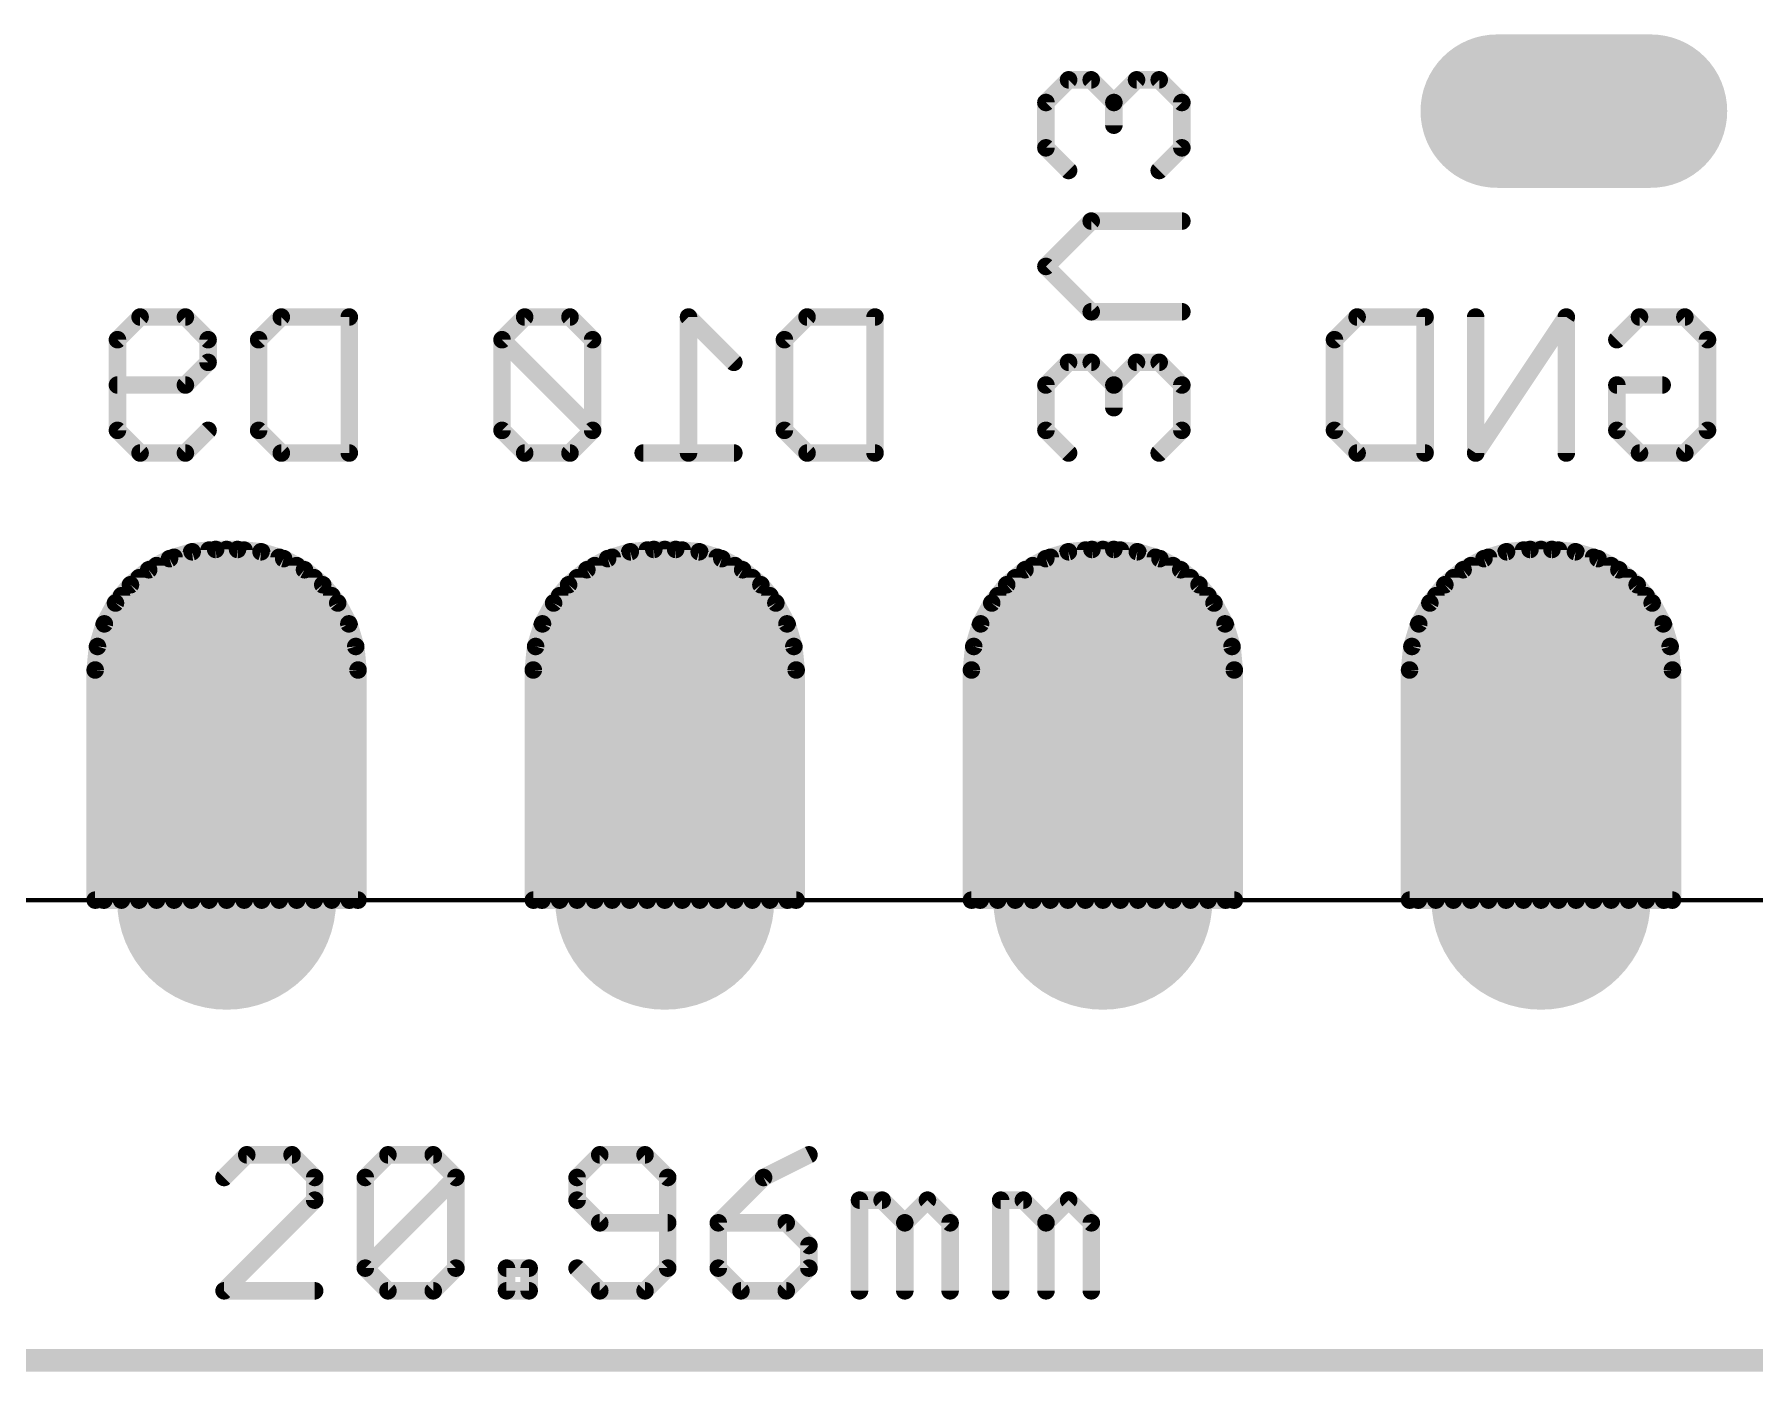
# Model space of a CAD drawing. Extents: x -16.1 to 14.1, y -11.4 to 17.9.
# Drawn here: x -4.16 to 5.81, y -9.46 to -1.71 of the extents above; entities that cross this region are included whole.
import ezdxf

# ---------------------------------------------------------------- set-up
doc = ezdxf.new("R2010")
doc.units = 0
for name, color, linetype in [('16', 175, 'CONTINUOUS'), ('17', 82, 'CONTINUOUS'), ('20', 213, 'CONTINUOUS'), ('26', 140, 'CONTINUOUS')]:
    doc.layers.add(name, color=color, linetype=linetype)

# ---------------------------------------------------------------- blocks, each defined once
blk = doc.blocks.new('ROUNDP')
at = {"const_width": 0.5}
blk.add_lwpolyline([(0, -0.25, 1), (0, 0.25, 1), (0, -0.25)], format="xyb", dxfattribs=at)
blk = doc.blocks.new('LONGP100')
at = {"const_width": 1}
blk.add_lwpolyline([(-0.5, 0), (0.5, 0)], dxfattribs=at)
at = {"const_width": 0.5}
for points in [[(-0.5, 0.25, 1), (-0.5, -0.25)], [(0.5, -0.25, 1), (0.5, 0.25)]]:
    blk.add_lwpolyline(points, format="xyb", dxfattribs=at)

msp = doc.modelspace()

# ---------------------------------------------------------------- linework, layer by layer
at = {"layer": '16', "const_width": 0.1016}
for points in [[(-3.2478, -4.7124), (-3.3788, -4.7522)], [(-3.2512, -6.731), (-3.2512, -4.7135)], [(-3.1115, -4.699), (-3.2478, -4.7124)], [(-3.1496, -6.731), (-3.1496, -4.7027)], [(-2.9845, -4.699), (-3.1115, -4.699)], [(-3.048, -6.731), (-3.048, -4.699)], [(-2.8482, -4.7124), (-2.9845, -4.699)], [(-2.9464, -6.731), (-2.9464, -4.7028)], [(-2.7172, -4.7522), (-2.8482, -4.7124)], [(-2.8448, -6.731), (-2.8448, -4.7135)], [(-0.7078, -4.7124), (-0.8388, -4.7522)], [(-0.7112, -6.731), (-0.7112, -4.7135)], [(-0.5715, -4.699), (-0.7078, -4.7124)], [(-0.6096, -6.731), (-0.6096, -4.7027)], [(-0.4445, -4.699), (-0.5715, -4.699)], [(-0.508, -6.731), (-0.508, -4.699)], [(-0.3082, -4.7124), (-0.4445, -4.699)], [(-0.4064, -6.731), (-0.4064, -4.7028)], [(-0.1772, -4.7522), (-0.3082, -4.7124)], [(-0.3048, -6.731), (-0.3048, -4.7135)], [(1.8322, -4.7124), (1.7012, -4.7522)], [(1.8288, -6.731), (1.8288, -4.7135)], [(1.9685, -4.699), (1.8322, -4.7124)], [(1.9304, -6.731), (1.9304, -4.7027)], [(2.0955, -4.699), (1.9685, -4.699)], [(2.032, -6.731), (2.032, -4.699)], [(2.2318, -4.7124), (2.0955, -4.699)], [(2.1336, -6.731), (2.1336, -4.7028)], [(2.3628, -4.7522), (2.2318, -4.7124)], [(2.2352, -6.731), (2.2352, -4.7135)], [(4.3722, -4.7124), (4.2412, -4.7522)], [(4.3688, -6.731), (4.3688, -4.7135)], [(4.5085, -4.699), (4.3722, -4.7124)], [(4.4704, -6.731), (4.4704, -4.7027)], [(4.6355, -4.699), (4.5085, -4.699)], [(4.572, -6.731), (4.572, -4.699)], [(4.7718, -4.7124), (4.6355, -4.699)], [(4.6736, -6.731), (4.6736, -4.7028)], [(4.9028, -4.7522), (4.7718, -4.7124)], [(4.7752, -6.731), (4.7752, -4.7135)], [(-3.4996, -4.8167), (-3.6054, -4.9036)], [(-3.3788, -4.7522), (-3.4996, -4.8167)], [(-3.4544, -6.731), (-3.4544, -4.7926)], [(-3.3528, -6.731), (-3.3528, -4.7443)], [(-2.7432, -6.731), (-2.7432, -4.7443)], [(-2.5964, -4.8167), (-2.7172, -4.7522)], [(-2.6416, -6.731), (-2.6416, -4.7926)], [(-2.4906, -4.9036), (-2.5964, -4.8167)], [(-0.9596, -4.8167), (-1.0654, -4.9036)], [(-0.8388, -4.7522), (-0.9596, -4.8167)], [(-0.9144, -6.731), (-0.9144, -4.7926)], [(-0.8128, -6.731), (-0.8128, -4.7443)], [(-0.2032, -6.731), (-0.2032, -4.7443)], [(-0.0564, -4.8167), (-0.1772, -4.7522)], [(-0.1016, -6.731), (-0.1016, -4.7926)], [(0.0494, -4.9036), (-0.0564, -4.8167)], [(1.5804, -4.8167), (1.4746, -4.9036)], [(1.7012, -4.7522), (1.5804, -4.8167)], [(1.6256, -6.731), (1.6256, -4.7926)], [(1.7272, -6.731), (1.7272, -4.7443)], [(2.3368, -6.731), (2.3368, -4.7443)], [(2.4836, -4.8167), (2.3628, -4.7522)], [(2.4384, -6.731), (2.4384, -4.7926)], [(2.5894, -4.9036), (2.4836, -4.8167)], [(4.1204, -4.8167), (4.0146, -4.9036)], [(4.2412, -4.7522), (4.1204, -4.8167)], [(4.1656, -6.731), (4.1656, -4.7926)], [(4.2672, -6.731), (4.2672, -4.7443)], [(4.8768, -6.731), (4.8768, -4.7443)], [(5.0236, -4.8167), (4.9028, -4.7522)], [(4.9784, -6.731), (4.9784, -4.7926)], [(5.1294, -4.9036), (5.0236, -4.8167)], [(-3.6054, -4.9036), (-3.6923, -5.0094)], [(-3.556, -6.731), (-3.556, -4.863)], [(-2.54, -6.731), (-2.54, -4.863)], [(-2.4037, -5.0094), (-2.4906, -4.9036)], [(-1.0654, -4.9036), (-1.1523, -5.0094)], [(-1.016, -6.731), (-1.016, -4.863)], [(0, -6.731), (0, -4.863)], [(0.1363, -5.0094), (0.0494, -4.9036)], [(1.4746, -4.9036), (1.3877, -5.0094)], [(1.524, -6.731), (1.524, -4.863)], [(2.54, -6.731), (2.54, -4.863)], [(2.6763, -5.0094), (2.5894, -4.9036)], [(4.0146, -4.9036), (3.9277, -5.0094)], [(4.064, -6.731), (4.064, -4.863)], [(5.08, -6.731), (5.08, -4.863)], [(5.2163, -5.0094), (5.1294, -4.9036)], [(-3.6923, -5.0094), (-3.7568, -5.1302)], [(-3.6576, -6.731), (-3.6576, -4.9672)], [(-2.4384, -6.731), (-2.4384, -4.9672)], [(-2.3392, -5.1302), (-2.4037, -5.0094)], [(-1.1523, -5.0094), (-1.2168, -5.1302)], [(-1.1176, -6.731), (-1.1176, -4.9672)], [(0.1016, -6.731), (0.1016, -4.9672)], [(0.2008, -5.1302), (0.1363, -5.0094)], [(1.3877, -5.0094), (1.3232, -5.1302)], [(1.4224, -6.731), (1.4224, -4.9672)], [(2.6416, -6.731), (2.6416, -4.9672)], [(2.7408, -5.1302), (2.6763, -5.0094)], [(3.9277, -5.0094), (3.8632, -5.1302)], [(3.9624, -6.731), (3.9624, -4.9672)], [(5.1816, -6.731), (5.1816, -4.9672)], [(5.2808, -5.1302), (5.2163, -5.0094)], [(-3.7568, -5.1302), (-3.7966, -5.2612)], [(-2.2994, -5.2612), (-2.3392, -5.1302)], [(-1.2168, -5.1302), (-1.2566, -5.2612)], [(0.2406, -5.2612), (0.2008, -5.1302)], [(1.3232, -5.1302), (1.2834, -5.2612)], [(2.7806, -5.2612), (2.7408, -5.1302)], [(3.8632, -5.1302), (3.8234, -5.2612)], [(5.3206, -5.2612), (5.2808, -5.1302)], [(-3.7592, -6.731), (-3.7592, -5.138)], [(-2.3368, -6.731), (-2.3368, -5.138)], [(-1.2192, -6.731), (-1.2192, -5.138)], [(0.2032, -6.731), (0.2032, -5.138)], [(1.3208, -6.731), (1.3208, -5.138)], [(2.7432, -6.731), (2.7432, -5.138)], [(3.8608, -6.731), (3.8608, -5.138)], [(5.2832, -6.731), (5.2832, -5.138)], [(-3.7966, -5.2612), (-3.81, -5.3975)], [(-2.286, -5.3975), (-2.2994, -5.2612)], [(-1.2566, -5.2612), (-1.27, -5.3975)], [(0.254, -5.3975), (0.2406, -5.2612)], [(1.2834, -5.2612), (1.27, -5.3975)], [(2.794, -5.3975), (2.7806, -5.2612)], [(3.8234, -5.2612), (3.81, -5.3975)], [(5.334, -5.3975), (5.3206, -5.2612)], [(-3.81, -5.3975), (-3.81, -6.731)], [(-2.286, -6.731), (-2.286, -5.3975)], [(-1.27, -5.3975), (-1.27, -6.731)], [(0.254, -6.731), (0.254, -5.3975)], [(1.27, -5.3975), (1.27, -6.731)], [(2.794, -6.731), (2.794, -5.3975)], [(3.81, -5.3975), (3.81, -6.731)], [(5.334, -6.731), (5.334, -5.3975)], [(-3.81, -6.731), (-2.286, -6.731)], [(-1.27, -6.731), (0.254, -6.731)], [(1.27, -6.731), (2.794, -6.731)], [(3.81, -6.731), (5.334, -6.731)]]:
    msp.add_lwpolyline(points, dxfattribs=at)
at = {"layer": '16', "const_width": 0.0508}
for points in [[(-3.2258, -4.7135, 1), (-3.2766, -4.7135)], [(-3.2503, -4.6871, 1), (-3.2453, -4.7377)], [(-3.2404, -4.7367, 1), (-3.2551, -4.6881)], [(-3.1242, -4.7027, 1), (-3.175, -4.7027)], [(-3.1115, -4.6736, 1), (-3.1115, -4.7244)], [(-3.109, -4.7243, 1), (-3.114, -4.6737)], [(-3.0226, -4.699, 1), (-3.0734, -4.699)], [(-2.982, -4.6737, 1), (-2.987, -4.7243)], [(-2.9845, -4.7244, 1), (-2.9845, -4.6736)], [(-2.921, -4.7028, 1), (-2.9718, -4.7028)], [(-2.8409, -4.6881, 1), (-2.8556, -4.7367)], [(-2.8194, -4.7135, 1), (-2.8702, -4.7135)], [(-2.8507, -4.7377, 1), (-2.8457, -4.6871)], [(-0.6858, -4.7135, 1), (-0.7366, -4.7135)], [(-0.7103, -4.6871, 1), (-0.7053, -4.7377)], [(-0.7004, -4.7367, 1), (-0.7151, -4.6881)], [(-0.5842, -4.7027, 1), (-0.635, -4.7027)], [(-0.5715, -4.6736, 1), (-0.5715, -4.7244)], [(-0.569, -4.7243, 1), (-0.574, -4.6737)], [(-0.4826, -4.699, 1), (-0.5334, -4.699)], [(-0.442, -4.6737, 1), (-0.447, -4.7243)], [(-0.4445, -4.7244, 1), (-0.4445, -4.6736)], [(-0.381, -4.7028, 1), (-0.4318, -4.7028)], [(-0.3009, -4.6881, 1), (-0.3156, -4.7367)], [(-0.2794, -4.7135, 1), (-0.3302, -4.7135)], [(-0.3107, -4.7377, 1), (-0.3057, -4.6871)], [(1.8542, -4.7135, 1), (1.8034, -4.7135)], [(1.8297, -4.6871, 1), (1.8347, -4.7377)], [(1.8396, -4.7367, 1), (1.8249, -4.6881)], [(1.9558, -4.7027, 1), (1.905, -4.7027)], [(1.9685, -4.6736, 1), (1.9685, -4.7244)], [(1.971, -4.7243, 1), (1.966, -4.6737)], [(2.0574, -4.699, 1), (2.0066, -4.699)], [(2.098, -4.6737, 1), (2.093, -4.7243)], [(2.0955, -4.7244, 1), (2.0955, -4.6736)], [(2.159, -4.7028, 1), (2.1082, -4.7028)], [(2.2391, -4.6881, 1), (2.2244, -4.7367)], [(2.2606, -4.7135, 1), (2.2098, -4.7135)], [(2.2293, -4.7377, 1), (2.2343, -4.6871)], [(4.3942, -4.7135, 1), (4.3434, -4.7135)], [(4.3697, -4.6871, 1), (4.3747, -4.7377)], [(4.3796, -4.7367, 1), (4.3649, -4.6881)], [(4.4958, -4.7027, 1), (4.445, -4.7027)], [(4.5085, -4.6736, 1), (4.5085, -4.7244)], [(4.511, -4.7243, 1), (4.506, -4.6737)], [(4.5974, -4.699, 1), (4.5466, -4.699)], [(4.638, -4.6737, 1), (4.633, -4.7243)], [(4.6355, -4.7244, 1), (4.6355, -4.6736)], [(4.699, -4.7028, 1), (4.6482, -4.7028)], [(4.7791, -4.6881, 1), (4.7644, -4.7367)], [(4.8006, -4.7135, 1), (4.7498, -4.7135)], [(4.7693, -4.7377, 1), (4.7743, -4.6871)], [(-3.5115, -4.7943, 1), (-3.4876, -4.8391)], [(-3.4835, -4.8364, 1), (-3.5157, -4.7971)], [(-3.429, -4.7926, 1), (-3.4798, -4.7926)], [(-3.3862, -4.7279, 1), (-3.3714, -4.7765)], [(-3.3668, -4.7746, 1), (-3.3908, -4.7298)], [(-3.3274, -4.7443, 1), (-3.3782, -4.7443)], [(-2.7178, -4.7443, 1), (-2.7686, -4.7443)], [(-2.7052, -4.7298, 1), (-2.7292, -4.7746)], [(-2.7246, -4.7765, 1), (-2.7098, -4.7279)], [(-2.6162, -4.7926, 1), (-2.667, -4.7926)], [(-2.5803, -4.7971, 1), (-2.6125, -4.8364)], [(-2.6084, -4.8391, 1), (-2.5845, -4.7943)], [(-0.9715, -4.7943, 1), (-0.9476, -4.8391)], [(-0.9435, -4.8364, 1), (-0.9757, -4.7971)], [(-0.889, -4.7926, 1), (-0.9398, -4.7926)], [(-0.8462, -4.7279, 1), (-0.8314, -4.7765)], [(-0.8268, -4.7746, 1), (-0.8508, -4.7298)], [(-0.7874, -4.7443, 1), (-0.8382, -4.7443)], [(-0.1778, -4.7443, 1), (-0.2286, -4.7443)], [(-0.1652, -4.7298, 1), (-0.1892, -4.7746)], [(-0.1846, -4.7765, 1), (-0.1698, -4.7279)], [(-0.0762, -4.7926, 1), (-0.127, -4.7926)], [(-0.0403, -4.7971, 1), (-0.0725, -4.8364)], [(-0.0684, -4.8391, 1), (-0.0445, -4.7943)], [(1.5685, -4.7943, 1), (1.5924, -4.8391)], [(1.5965, -4.8364, 1), (1.5643, -4.7971)], [(1.651, -4.7926, 1), (1.6002, -4.7926)], [(1.6938, -4.7279, 1), (1.7086, -4.7765)], [(1.7132, -4.7746, 1), (1.6892, -4.7298)], [(1.7526, -4.7443, 1), (1.7018, -4.7443)], [(2.3622, -4.7443, 1), (2.3114, -4.7443)], [(2.3748, -4.7298, 1), (2.3508, -4.7746)], [(2.3554, -4.7765, 1), (2.3702, -4.7279)], [(2.4638, -4.7926, 1), (2.413, -4.7926)], [(2.4997, -4.7971, 1), (2.4675, -4.8364)], [(2.4716, -4.8391, 1), (2.4955, -4.7943)], [(4.1085, -4.7943, 1), (4.1324, -4.8391)], [(4.1365, -4.8364, 1), (4.1043, -4.7971)], [(4.191, -4.7926, 1), (4.1402, -4.7926)], [(4.2338, -4.7279, 1), (4.2486, -4.7765)], [(4.2532, -4.7746, 1), (4.2292, -4.7298)], [(4.2926, -4.7443, 1), (4.2418, -4.7443)], [(4.9022, -4.7443, 1), (4.8514, -4.7443)], [(4.9148, -4.7298, 1), (4.8908, -4.7746)], [(4.8954, -4.7765, 1), (4.9102, -4.7279)], [(5.0038, -4.7926, 1), (4.953, -4.7926)], [(5.0397, -4.7971, 1), (5.0075, -4.8364)], [(5.0116, -4.8391, 1), (5.0355, -4.7943)], [(-3.6215, -4.8839, 1), (-3.5893, -4.9232)], [(-3.5858, -4.9197, 1), (-3.6251, -4.8875)], [(-3.5306, -4.863, 1), (-3.5814, -4.863)], [(-2.5146, -4.863, 1), (-2.5654, -4.863)], [(-2.4709, -4.8875, 1), (-2.5102, -4.9197)], [(-2.5067, -4.9232, 1), (-2.4745, -4.8839)], [(-1.0815, -4.8839, 1), (-1.0493, -4.9232)], [(-1.0458, -4.9197, 1), (-1.0851, -4.8875)], [(-0.9906, -4.863, 1), (-1.0414, -4.863)], [(0.0254, -4.863, 1), (-0.0254, -4.863)], [(0.0691, -4.8875, 1), (0.0298, -4.9197)], [(0.0333, -4.9232, 1), (0.0655, -4.8839)], [(1.4585, -4.8839, 1), (1.4907, -4.9232)], [(1.4942, -4.9197, 1), (1.4549, -4.8875)], [(1.5494, -4.863, 1), (1.4986, -4.863)], [(2.5654, -4.863, 1), (2.5146, -4.863)], [(2.6091, -4.8875, 1), (2.5698, -4.9197)], [(2.5733, -4.9232, 1), (2.6055, -4.8839)], [(3.9985, -4.8839, 1), (4.0307, -4.9232)], [(4.0342, -4.9197, 1), (3.9949, -4.8875)], [(4.0894, -4.863, 1), (4.0386, -4.863)], [(5.1054, -4.863, 1), (5.0546, -4.863)], [(5.1491, -4.8875, 1), (5.1098, -4.9197)], [(5.1133, -4.9232, 1), (5.1455, -4.8839)], [(-3.7119, -4.9933, 1), (-3.6726, -5.0255)], [(-3.6699, -5.0214, 1), (-3.7147, -4.9975)], [(-3.6322, -4.9672, 1), (-3.683, -4.9672)], [(-2.413, -4.9672, 1), (-2.4638, -4.9672)], [(-2.3813, -4.9975, 1), (-2.4261, -5.0214)], [(-2.4234, -5.0255, 1), (-2.3841, -4.9933)], [(-1.1719, -4.9933, 1), (-1.1326, -5.0255)], [(-1.1299, -5.0214, 1), (-1.1747, -4.9975)], [(-1.0922, -4.9672, 1), (-1.143, -4.9672)], [(0.127, -4.9672, 1), (0.0762, -4.9672)], [(0.1587, -4.9975, 1), (0.1139, -5.0214)], [(0.1166, -5.0255, 1), (0.1559, -4.9933)], [(1.3681, -4.9933, 1), (1.4074, -5.0255)], [(1.4101, -5.0214, 1), (1.3653, -4.9975)], [(1.4478, -4.9672, 1), (1.397, -4.9672)], [(2.667, -4.9672, 1), (2.6162, -4.9672)], [(2.6987, -4.9975, 1), (2.6539, -5.0214)], [(2.6566, -5.0255, 1), (2.6959, -4.9933)], [(3.9081, -4.9933, 1), (3.9474, -5.0255)], [(3.9501, -5.0214, 1), (3.9053, -4.9975)], [(3.9878, -4.9672, 1), (3.937, -4.9672)], [(5.207, -4.9672, 1), (5.1562, -4.9672)], [(5.2387, -4.9975, 1), (5.1939, -5.0214)], [(5.1966, -5.0255, 1), (5.2359, -4.9933)], [(-3.7325, -5.1376, 1), (-3.7811, -5.1228)], [(-2.3149, -5.1228, 1), (-2.3635, -5.1376)], [(-1.1925, -5.1376, 1), (-1.2411, -5.1228)], [(0.2251, -5.1228, 1), (0.1765, -5.1376)], [(1.3475, -5.1376, 1), (1.2989, -5.1228)], [(2.7651, -5.1228, 1), (2.7165, -5.1376)], [(3.8875, -5.1376, 1), (3.8389, -5.1228)], [(5.3051, -5.1228, 1), (5.2565, -5.1376)], [(-3.7338, -5.138, 1), (-3.7846, -5.138)], [(-3.7792, -5.1182, 1), (-3.7344, -5.1422)], [(-2.3114, -5.138, 1), (-2.3622, -5.138)], [(-2.3616, -5.1422, 1), (-2.3168, -5.1182)], [(-1.1938, -5.138, 1), (-1.2446, -5.138)], [(-1.2392, -5.1182, 1), (-1.1944, -5.1422)], [(0.2286, -5.138, 1), (0.1778, -5.138)], [(0.1784, -5.1422, 1), (0.2232, -5.1182)], [(1.3462, -5.138, 1), (1.2954, -5.138)], [(1.3008, -5.1182, 1), (1.3456, -5.1422)], [(2.7686, -5.138, 1), (2.7178, -5.138)], [(2.7184, -5.1422, 1), (2.7632, -5.1182)], [(3.8862, -5.138, 1), (3.8354, -5.138)], [(3.8408, -5.1182, 1), (3.8856, -5.1422)], [(5.3086, -5.138, 1), (5.2578, -5.138)], [(5.2584, -5.1422, 1), (5.3032, -5.1182)], [(-3.8209, -5.2539, 1), (-3.7723, -5.2686)], [(-3.7713, -5.2637, 1), (-3.8219, -5.2587)], [(-2.2741, -5.2587, 1), (-2.3247, -5.2637)], [(-2.3237, -5.2686, 1), (-2.2751, -5.2539)], [(-1.2809, -5.2539, 1), (-1.2323, -5.2686)], [(-1.2313, -5.2637, 1), (-1.2819, -5.2587)], [(0.2659, -5.2587, 1), (0.2153, -5.2637)], [(0.2163, -5.2686, 1), (0.2649, -5.2539)], [(1.2591, -5.2539, 1), (1.3077, -5.2686)], [(1.3087, -5.2637, 1), (1.2581, -5.2587)], [(2.8059, -5.2587, 1), (2.7553, -5.2637)], [(2.7563, -5.2686, 1), (2.8049, -5.2539)], [(3.7991, -5.2539, 1), (3.8477, -5.2686)], [(3.8487, -5.2637, 1), (3.7981, -5.2587)], [(5.3459, -5.2587, 1), (5.2953, -5.2637)], [(5.2963, -5.2686, 1), (5.3449, -5.2539)], [(-3.7846, -5.3975, 1), (-3.8354, -5.3975)], [(-3.8353, -5.395, 1), (-3.7847, -5.4)], [(-2.2606, -5.3975, 1), (-2.3114, -5.3975)], [(-2.3113, -5.4, 1), (-2.2607, -5.395)], [(-1.2446, -5.3975, 1), (-1.2954, -5.3975)], [(-1.2953, -5.395, 1), (-1.2447, -5.4)], [(0.2794, -5.3975, 1), (0.2286, -5.3975)], [(0.2287, -5.4, 1), (0.2793, -5.395)], [(1.2954, -5.3975, 1), (1.2446, -5.3975)], [(1.2447, -5.395, 1), (1.2953, -5.4)], [(2.8194, -5.3975, 1), (2.7686, -5.3975)], [(2.7687, -5.4, 1), (2.8193, -5.395)], [(3.8354, -5.3975, 1), (3.7846, -5.3975)], [(3.7847, -5.395, 1), (3.8353, -5.4)], [(5.3594, -5.3975, 1), (5.3086, -5.3975)], [(5.3087, -5.4, 1), (5.3593, -5.395)], [(-3.81, -6.7056, 1), (-3.81, -6.7564)], [(-2.286, -6.7564, 1), (-2.286, -6.7056)], [(-1.27, -6.7056, 1), (-1.27, -6.7564)], [(0.254, -6.7564, 1), (0.254, -6.7056)], [(1.27, -6.7056, 1), (1.27, -6.7564)], [(2.794, -6.7564, 1), (2.794, -6.7056)], [(3.81, -6.7056, 1), (3.81, -6.7564)], [(5.334, -6.7564, 1), (5.334, -6.7056)], [(-3.8354, -6.731, 1), (-3.7846, -6.731)], [(-3.7846, -6.731, 1), (-3.7338, -6.731)], [(-3.683, -6.731, 1), (-3.6322, -6.731)], [(-3.5814, -6.731, 1), (-3.5306, -6.731)], [(-3.4798, -6.731, 1), (-3.429, -6.731)], [(-3.3782, -6.731, 1), (-3.3274, -6.731)], [(-3.2766, -6.731, 1), (-3.2258, -6.731)], [(-3.175, -6.731, 1), (-3.1242, -6.731)], [(-3.0734, -6.731, 1), (-3.0226, -6.731)], [(-2.9718, -6.731, 1), (-2.921, -6.731)], [(-2.8702, -6.731, 1), (-2.8194, -6.731)], [(-2.7686, -6.731, 1), (-2.7178, -6.731)], [(-2.667, -6.731, 1), (-2.6162, -6.731)], [(-2.5654, -6.731, 1), (-2.5146, -6.731)], [(-2.4638, -6.731, 1), (-2.413, -6.731)], [(-2.3622, -6.731, 1), (-2.3114, -6.731)], [(-2.3114, -6.731, 1), (-2.2606, -6.731)], [(-1.2954, -6.731, 1), (-1.2446, -6.731)], [(-1.2446, -6.731, 1), (-1.1938, -6.731)], [(-1.143, -6.731, 1), (-1.0922, -6.731)], [(-1.0414, -6.731, 1), (-0.9906, -6.731)], [(-0.9398, -6.731, 1), (-0.889, -6.731)], [(-0.8382, -6.731, 1), (-0.7874, -6.731)], [(-0.7366, -6.731, 1), (-0.6858, -6.731)], [(-0.635, -6.731, 1), (-0.5842, -6.731)], [(-0.5334, -6.731, 1), (-0.4826, -6.731)], [(-0.4318, -6.731, 1), (-0.381, -6.731)], [(-0.3302, -6.731, 1), (-0.2794, -6.731)], [(-0.2286, -6.731, 1), (-0.1778, -6.731)], [(-0.127, -6.731, 1), (-0.0762, -6.731)], [(-0.0254, -6.731, 1), (0.0254, -6.731)], [(0.0762, -6.731, 1), (0.127, -6.731)], [(0.1778, -6.731, 1), (0.2286, -6.731)], [(0.2286, -6.731, 1), (0.2794, -6.731)], [(1.2446, -6.731, 1), (1.2954, -6.731)], [(1.2954, -6.731, 1), (1.3462, -6.731)], [(1.397, -6.731, 1), (1.4478, -6.731)], [(1.4986, -6.731, 1), (1.5494, -6.731)], [(1.6002, -6.731, 1), (1.651, -6.731)], [(1.7018, -6.731, 1), (1.7526, -6.731)], [(1.8034, -6.731, 1), (1.8542, -6.731)], [(1.905, -6.731, 1), (1.9558, -6.731)], [(2.0066, -6.731, 1), (2.0574, -6.731)], [(2.1082, -6.731, 1), (2.159, -6.731)], [(2.2098, -6.731, 1), (2.2606, -6.731)], [(2.3114, -6.731, 1), (2.3622, -6.731)], [(2.413, -6.731, 1), (2.4638, -6.731)], [(2.5146, -6.731, 1), (2.5654, -6.731)], [(2.6162, -6.731, 1), (2.667, -6.731)], [(2.7178, -6.731, 1), (2.7686, -6.731)], [(2.7686, -6.731, 1), (2.8194, -6.731)], [(3.7846, -6.731, 1), (3.8354, -6.731)], [(3.8354, -6.731, 1), (3.8862, -6.731)], [(3.937, -6.731, 1), (3.9878, -6.731)], [(4.0386, -6.731, 1), (4.0894, -6.731)], [(4.1402, -6.731, 1), (4.191, -6.731)], [(4.2418, -6.731, 1), (4.2926, -6.731)], [(4.3434, -6.731, 1), (4.3942, -6.731)], [(4.445, -6.731, 1), (4.4958, -6.731)], [(4.5466, -6.731, 1), (4.5974, -6.731)], [(4.6482, -6.731, 1), (4.699, -6.731)], [(4.7498, -6.731, 1), (4.8006, -6.731)], [(4.8514, -6.731, 1), (4.9022, -6.731)], [(4.953, -6.731, 1), (5.0038, -6.731)], [(5.0546, -6.731, 1), (5.1054, -6.731)], [(5.1562, -6.731, 1), (5.207, -6.731)], [(5.2578, -6.731, 1), (5.3086, -6.731)], [(5.3086, -6.731, 1), (5.3594, -6.731)]]:
    msp.add_lwpolyline(points, format="xyb", dxfattribs=at)
at = {"layer": '20'}
for points, const_width in [([(-9.017, -6.731), (8.128, -6.731)], 0.0254), ([(-2.9312, -8.2069), (-3.0625, -8.3382)], 0.1016), ([(-2.6685, -8.2069), (-2.9312, -8.2069)], 0.1016), ([(-2.5372, -8.3382), (-2.6685, -8.2069)], 0.1016), ([(-2.244, -8.3382), (-2.1126, -8.2069)], 0.1016), ([(-2.1126, -8.2069), (-1.8499, -8.2069)], 0.1016), ([(-1.8499, -8.2069), (-1.7186, -8.3382)], 0.1016), ([(-0.8847, -8.2069), (-1.0161, -8.3382)], 0.1016), ([(-0.6221, -8.2069), (-0.8847, -8.2069)], 0.1016), ([(-0.4907, -8.3382), (-0.6221, -8.2069)], 0.1016), ([(0.3279, -8.2069), (0.0652, -8.3382)], 0.1016), ([(-2.5372, -8.4696), (-2.5372, -8.3382)], 0.1016), ([(-2.244, -8.8636), (-2.244, -8.3382)], 0.1016), ([(-2.244, -8.8636), (-1.7186, -8.3382)], 0.1016), ([(-1.7186, -8.3382), (-1.7186, -8.8636)], 0.1016), ([(-1.0161, -8.3382), (-1.0161, -8.4696)], 0.1016), ([(-0.4907, -8.8636), (-0.4907, -8.3382)], 0.1016), ([(0.0652, -8.3382), (-0.1975, -8.6009)], 0.1016), ([(-3.0625, -8.995), (-2.5372, -8.4696)], 0.1016), ([(-1.0161, -8.4696), (-0.8847, -8.6009)], 0.1016), ([(0.6211, -8.995), (0.6211, -8.4696)], 0.1016), ([(0.6211, -8.4696), (0.7524, -8.4696)], 0.1016), ([(0.7524, -8.4696), (0.8838, -8.6009)], 0.1016), ([(0.8838, -8.6009), (1.0151, -8.4696)], 0.1016), ([(1.0151, -8.4696), (1.1464, -8.6009)], 0.1016), ([(1.4396, -8.995), (1.4396, -8.4696)], 0.1016), ([(1.4396, -8.4696), (1.571, -8.4696)], 0.1016), ([(1.571, -8.4696), (1.7023, -8.6009)], 0.1016), ([(1.7023, -8.6009), (1.8337, -8.4696)], 0.1016), ([(1.8337, -8.4696), (1.965, -8.6009)], 0.1016), ([(-0.8847, -8.6009), (-0.4907, -8.6009)], 0.1016), ([(-0.1975, -8.6009), (-0.1975, -8.8636)], 0.1016), ([(0.1965, -8.6009), (-0.1975, -8.6009)], 0.1016), ([(0.3279, -8.7323), (0.1965, -8.6009)], 0.1016), ([(0.8838, -8.6009), (0.8838, -8.995)], 0.1016), ([(1.1464, -8.6009), (1.1464, -8.995)], 0.1016), ([(1.7023, -8.6009), (1.7023, -8.995)], 0.1016), ([(1.965, -8.6009), (1.965, -8.995)], 0.1016), ([(0.3279, -8.8636), (0.3279, -8.7323)], 0.1016), ([(-2.1126, -8.995), (-2.244, -8.8636)], 0.1016), ([(-1.7186, -8.8636), (-1.8499, -8.995)], 0.1016), ([(-1.4254, -8.995), (-1.4254, -8.8636)], 0.1016), ([(-1.4254, -8.8636), (-1.294, -8.8636)], 0.1016), ([(-1.294, -8.8636), (-1.294, -8.995)], 0.1016), ([(-1.0161, -8.8636), (-0.8847, -8.995)], 0.1016), ([(-0.6221, -8.995), (-0.4907, -8.8636)], 0.1016), ([(-0.1975, -8.8636), (-0.0662, -8.995)], 0.1016), ([(0.1965, -8.995), (0.3279, -8.8636)], 0.1016), ([(-2.5372, -8.995), (-3.0625, -8.995)], 0.1016), ([(-1.8499, -8.995), (-2.1126, -8.995)], 0.1016), ([(-1.294, -8.995), (-1.4254, -8.995)], 0.1016), ([(-0.8847, -8.995), (-0.6221, -8.995)], 0.1016), ([(-0.0662, -8.995), (0.1965, -8.995)], 0.1016), ([(-10.922, -9.398), (10.033, -9.398)], 0.13)]:
    msp.add_lwpolyline(points, dxfattribs=dict(at, const_width=const_width))
at = {"layer": '20', "const_width": 0.0508}
for points in [[(-2.9312, -8.1815, 1), (-2.9312, -8.2323)], [(-2.9132, -8.2248, 1), (-2.9492, -8.1889)], [(-2.6505, -8.1889, 1), (-2.6865, -8.2248)], [(-2.6685, -8.2323, 1), (-2.6685, -8.1815)], [(-2.1126, -8.1815, 1), (-2.1126, -8.2323)], [(-2.0947, -8.2248, 1), (-2.1306, -8.1889)], [(-1.832, -8.1889, 1), (-1.8679, -8.2248)], [(-1.8499, -8.2323, 1), (-1.8499, -8.1815)], [(-0.8847, -8.1815, 1), (-0.8847, -8.2323)], [(-0.8668, -8.2248, 1), (-0.9027, -8.1889)], [(-0.6041, -8.1889, 1), (-0.64, -8.2248)], [(-0.6221, -8.2323, 1), (-0.6221, -8.1815)], [(0.3392, -8.2296, 1), (0.3165, -8.1842)], [(-3.0805, -8.3203, 1), (-3.0446, -8.3562)], [(-2.5118, -8.3382, 1), (-2.5626, -8.3382)], [(-2.5551, -8.3562, 1), (-2.5192, -8.3203)], [(-2.2186, -8.3382, 1), (-2.2694, -8.3382)], [(-2.2619, -8.3203, 1), (-2.226, -8.3562)], [(-1.6932, -8.3382, 1), (-1.744, -8.3382)], [(-1.7006, -8.3562, 1), (-1.7365, -8.3203)], [(-1.7365, -8.3562, 1), (-1.7006, -8.3203)], [(-0.9907, -8.3382, 1), (-1.0415, -8.3382)], [(-1.0341, -8.3203, 1), (-0.9981, -8.3562)], [(-0.4653, -8.3382, 1), (-0.5161, -8.3382)], [(-0.5087, -8.3562, 1), (-0.4727, -8.3203)], [(0.0538, -8.3155, 1), (0.0765, -8.3609)], [(0.0831, -8.3562, 1), (0.0472, -8.3203)], [(-2.5626, -8.4696, 1), (-2.5118, -8.4696)], [(-2.5192, -8.4875, 1), (-2.5551, -8.4516)], [(-0.9981, -8.4516, 1), (-1.0341, -8.4875)], [(-1.0415, -8.4696, 1), (-0.9907, -8.4696)], [(0.6465, -8.4696, 1), (0.5957, -8.4696)], [(0.6211, -8.4442, 1), (0.6211, -8.495)], [(0.7704, -8.4516, 1), (0.7344, -8.4875)], [(0.7524, -8.495, 1), (0.7524, -8.4442)], [(1.0331, -8.4516, 1), (0.9971, -8.4875)], [(1.0331, -8.4875, 1), (0.9971, -8.4516)], [(1.465, -8.4696, 1), (1.4142, -8.4696)], [(1.4396, -8.4442, 1), (1.4396, -8.495)], [(1.5889, -8.4516, 1), (1.553, -8.4875)], [(1.571, -8.495, 1), (1.571, -8.4442)], [(1.8516, -8.4516, 1), (1.8157, -8.4875)], [(1.8516, -8.4875, 1), (1.8157, -8.4516)], [(-0.8847, -8.5755, 1), (-0.8847, -8.6263)], [(-0.9027, -8.6189, 1), (-0.8668, -8.583)], [(-0.4907, -8.6263, 1), (-0.4907, -8.5755)], [(-0.1721, -8.6009, 1), (-0.2229, -8.6009)], [(-0.1975, -8.5755, 1), (-0.1975, -8.6263)], [(-0.2155, -8.583, 1), (-0.1796, -8.6189)], [(0.2145, -8.583, 1), (0.1786, -8.6189)], [(0.1965, -8.6263, 1), (0.1965, -8.5755)], [(0.9092, -8.6009, 1), (0.8584, -8.6009)], [(0.8658, -8.583, 1), (0.9017, -8.6189)], [(0.8658, -8.6189, 1), (0.9017, -8.583)], [(1.1718, -8.6009, 1), (1.121, -8.6009)], [(1.1285, -8.6189, 1), (1.1644, -8.583)], [(1.7277, -8.6009, 1), (1.6769, -8.6009)], [(1.6844, -8.583, 1), (1.7203, -8.6189)], [(1.6844, -8.6189, 1), (1.7203, -8.583)], [(1.9904, -8.6009, 1), (1.9396, -8.6009)], [(1.9471, -8.6189, 1), (1.983, -8.583)], [(0.3533, -8.7323, 1), (0.3025, -8.7323)], [(0.3099, -8.7502, 1), (0.3458, -8.7143)], [(-2.226, -8.8456, 1), (-2.2619, -8.8816)], [(-2.2619, -8.8456, 1), (-2.226, -8.8816)], [(-2.2694, -8.8636, 1), (-2.2186, -8.8636)], [(-1.744, -8.8636, 1), (-1.6932, -8.8636)], [(-1.7006, -8.8816, 1), (-1.7365, -8.8456)], [(-1.4, -8.8636, 1), (-1.4508, -8.8636)], [(-1.4254, -8.8382, 1), (-1.4254, -8.889)], [(-1.2686, -8.8636, 1), (-1.3194, -8.8636)], [(-1.294, -8.889, 1), (-1.294, -8.8382)], [(-0.9981, -8.8456, 1), (-1.0341, -8.8816)], [(-0.5161, -8.8636, 1), (-0.4653, -8.8636)], [(-0.4727, -8.8816, 1), (-0.5087, -8.8456)], [(-0.1796, -8.8456, 1), (-0.2155, -8.8816)], [(-0.2229, -8.8636, 1), (-0.1721, -8.8636)], [(0.3025, -8.8636, 1), (0.3533, -8.8636)], [(0.3458, -8.8816, 1), (0.3099, -8.8456)], [(-3.0625, -8.9696, 1), (-3.0625, -9.0204)], [(-3.0805, -8.977, 1), (-3.0446, -9.0129)], [(-2.5372, -9.0204, 1), (-2.5372, -8.9696)], [(-2.1126, -8.9696, 1), (-2.1126, -9.0204)], [(-2.1306, -9.0129, 1), (-2.0947, -8.977)], [(-1.8679, -8.977, 1), (-1.832, -9.0129)], [(-1.8499, -9.0204, 1), (-1.8499, -8.9696)], [(-1.4254, -8.9696, 1), (-1.4254, -9.0204)], [(-1.4508, -8.995, 1), (-1.4, -8.995)], [(-1.3194, -8.995, 1), (-1.2686, -8.995)], [(-1.294, -9.0204, 1), (-1.294, -8.9696)], [(-0.8847, -8.9696, 1), (-0.8847, -9.0204)], [(-0.9027, -9.0129, 1), (-0.8668, -8.977)], [(-0.64, -8.977, 1), (-0.6041, -9.0129)], [(-0.6221, -9.0204, 1), (-0.6221, -8.9696)], [(-0.0662, -8.9696, 1), (-0.0662, -9.0204)], [(-0.0841, -9.0129, 1), (-0.0482, -8.977)], [(0.1786, -8.977, 1), (0.2145, -9.0129)], [(0.1965, -9.0204, 1), (0.1965, -8.9696)], [(0.5957, -8.995, 1), (0.6465, -8.995)], [(0.8584, -8.995, 1), (0.9092, -8.995)], [(1.121, -8.995, 1), (1.1718, -8.995)], [(1.4142, -8.995, 1), (1.465, -8.995)], [(1.6769, -8.995, 1), (1.7277, -8.995)], [(1.9396, -8.995, 1), (1.9904, -8.995)]]:
    msp.add_lwpolyline(points, format="xyb", dxfattribs=at)
at = {"layer": '26', "const_width": 0.1016}
for points in [[(1.8331, -1.9777), (1.7018, -2.109)], [(1.9645, -1.9777), (1.8331, -1.9777)], [(2.0958, -2.109), (1.9645, -1.9777)], [(2.2272, -1.9777), (2.0958, -2.109)], [(2.3585, -1.9777), (2.2272, -1.9777)], [(2.4899, -2.109), (2.3585, -1.9777)], [(1.7018, -2.109), (1.7018, -2.3717)], [(2.0958, -2.109), (2.0958, -2.2404)], [(2.4899, -2.3717), (2.4899, -2.109)], [(1.7018, -2.3717), (1.8331, -2.503)], [(2.3585, -2.503), (2.4899, -2.3717)], [(1.7018, -3.0589), (1.9645, -2.7962)], [(1.9645, -2.7962), (2.4899, -2.7962)], [(1.9645, -3.3216), (1.7018, -3.0589)], [(2.4899, -3.3216), (1.9645, -3.3216)], [(-3.6808, -3.4835), (-3.5494, -3.3521)], [(-3.5494, -3.3521), (-3.2867, -3.3521)], [(-3.2867, -3.3521), (-3.1554, -3.4835)], [(-2.8622, -3.4835), (-2.7308, -3.3521)], [(-2.7308, -3.3521), (-2.3368, -3.3521)], [(-2.3368, -3.3521), (-2.3368, -4.1402)], [(-1.32, -3.3521), (-1.4513, -3.4835)], [(-1.0573, -3.3521), (-1.32, -3.3521)], [(-0.926, -3.4835), (-1.0573, -3.3521)], [(-0.1074, -3.6148), (-0.3701, -3.3521)], [(-0.3701, -3.3521), (-0.3701, -4.1402)], [(0.1858, -3.4835), (0.3172, -3.3521)], [(0.3172, -3.3521), (0.7112, -3.3521)], [(0.7112, -3.3521), (0.7112, -4.1402)], [(3.3747, -3.4835), (3.506, -3.3521)], [(3.506, -3.3521), (3.9, -3.3521)], [(3.9, -3.3521), (3.9, -4.1402)], [(4.7186, -3.3521), (4.1932, -4.1402)], [(4.1932, -4.1402), (4.1932, -3.3521)], [(4.7186, -4.1402), (4.7186, -3.3521)], [(5.0118, -3.4835), (5.1432, -3.3521)], [(5.1432, -3.3521), (5.4059, -3.3521)], [(5.4059, -3.3521), (5.5372, -3.4835)], [(-3.6808, -4.0089), (-3.6808, -3.4835)], [(-3.1554, -3.4835), (-3.1554, -3.6148)], [(-2.8622, -4.0089), (-2.8622, -3.4835)], [(-1.4513, -3.4835), (-1.4513, -4.0089)], [(-0.926, -4.0089), (-1.4513, -3.4835)], [(-0.926, -4.0089), (-0.926, -3.4835)], [(0.1858, -4.0089), (0.1858, -3.4835)], [(3.3747, -4.0089), (3.3747, -3.4835)], [(5.5372, -3.4835), (5.5372, -4.0089)], [(-3.1554, -3.6148), (-3.2867, -3.7462)], [(1.8331, -3.6148), (1.7018, -3.7462)], [(1.9645, -3.6148), (1.8331, -3.6148)], [(2.0958, -3.7462), (1.9645, -3.6148)], [(2.2272, -3.6148), (2.0958, -3.7462)], [(2.3585, -3.6148), (2.2272, -3.6148)], [(2.4899, -3.7462), (2.3585, -3.6148)], [(-3.2867, -3.7462), (-3.6808, -3.7462)], [(1.7018, -3.7462), (1.7018, -4.0089)], [(2.0958, -3.7462), (2.0958, -3.8775)], [(2.4899, -4.0089), (2.4899, -3.7462)], [(5.0118, -4.0089), (5.0118, -3.7462)], [(5.0118, -3.7462), (5.2745, -3.7462)], [(-3.5494, -4.1402), (-3.6808, -4.0089)], [(-3.1554, -4.0089), (-3.2867, -4.1402)], [(-2.7308, -4.1402), (-2.8622, -4.0089)], [(-1.4513, -4.0089), (-1.32, -4.1402)], [(-1.0573, -4.1402), (-0.926, -4.0089)], [(0.3172, -4.1402), (0.1858, -4.0089)], [(1.7018, -4.0089), (1.8331, -4.1402)], [(2.3585, -4.1402), (2.4899, -4.0089)], [(3.506, -4.1402), (3.3747, -4.0089)], [(5.1432, -4.1402), (5.0118, -4.0089)], [(5.5372, -4.0089), (5.4059, -4.1402)], [(-3.2867, -4.1402), (-3.5494, -4.1402)], [(-2.3368, -4.1402), (-2.7308, -4.1402)], [(-1.32, -4.1402), (-1.0573, -4.1402)], [(-0.1074, -4.1402), (-0.6328, -4.1402)], [(0.7112, -4.1402), (0.3172, -4.1402)], [(3.9, -4.1402), (3.506, -4.1402)], [(5.4059, -4.1402), (5.1432, -4.1402)]]:
    msp.add_lwpolyline(points, dxfattribs=at)
at = {"layer": '26', "const_width": 0.0508}
for points in [[(1.8331, -1.9523, 1), (1.8331, -2.0031)], [(1.8511, -1.9956, 1), (1.8152, -1.9597)], [(1.9825, -1.9597, 1), (1.9465, -1.9956)], [(1.9645, -2.0031, 1), (1.9645, -1.9523)], [(2.2272, -1.9523, 1), (2.2272, -2.0031)], [(2.2451, -1.9956, 1), (2.2092, -1.9597)], [(2.3765, -1.9597, 1), (2.3406, -1.9956)], [(2.3585, -2.0031, 1), (2.3585, -1.9523)], [(1.6838, -2.091, 1), (1.7198, -2.127)], [(1.7272, -2.109, 1), (1.6764, -2.109)], [(2.1212, -2.109, 1), (2.0704, -2.109)], [(2.0779, -2.091, 1), (2.1138, -2.127)], [(2.0779, -2.127, 1), (2.1138, -2.091)], [(2.5153, -2.109, 1), (2.4645, -2.109)], [(2.4719, -2.127, 1), (2.5078, -2.091)], [(2.0704, -2.2404, 1), (2.1212, -2.2404)], [(1.7198, -2.3537, 1), (1.6838, -2.3897)], [(1.6764, -2.3717, 1), (1.7272, -2.3717)], [(2.4645, -2.3717, 1), (2.5153, -2.3717)], [(2.5078, -2.3897, 1), (2.4719, -2.3537)], [(1.8152, -2.521, 1), (1.8511, -2.4851)], [(2.3406, -2.4851, 1), (2.3765, -2.521)], [(1.9645, -2.7708, 1), (1.9645, -2.8216)], [(1.9825, -2.8142, 1), (1.9465, -2.7783)], [(2.4899, -2.8216, 1), (2.4899, -2.7708)], [(1.7198, -3.041, 1), (1.6838, -3.0769)], [(1.6838, -3.041, 1), (1.7198, -3.0769)], [(1.9645, -3.2962, 1), (1.9645, -3.347)], [(1.9465, -3.3396, 1), (1.9825, -3.3037)], [(2.4899, -3.347, 1), (2.4899, -3.2962)], [(-3.5494, -3.3267, 1), (-3.5494, -3.3775)], [(-3.5315, -3.3701, 1), (-3.5674, -3.3342)], [(-3.2688, -3.3342, 1), (-3.3047, -3.3701)], [(-3.2867, -3.3775, 1), (-3.2867, -3.3267)], [(-2.7308, -3.3267, 1), (-2.7308, -3.3775)], [(-2.7129, -3.3701, 1), (-2.7488, -3.3342)], [(-2.3114, -3.3521, 1), (-2.3622, -3.3521)], [(-2.3368, -3.3775, 1), (-2.3368, -3.3267)], [(-1.32, -3.3267, 1), (-1.32, -3.3775)], [(-1.302, -3.3701, 1), (-1.338, -3.3342)], [(-1.0393, -3.3342, 1), (-1.0753, -3.3701)], [(-1.0573, -3.3775, 1), (-1.0573, -3.3267)], [(-0.3447, -3.3521, 1), (-0.3955, -3.3521)], [(-0.3521, -3.3342, 1), (-0.388, -3.3701)], [(0.3172, -3.3267, 1), (0.3172, -3.3775)], [(0.3351, -3.3701, 1), (0.2992, -3.3342)], [(0.7366, -3.3521, 1), (0.6858, -3.3521)], [(0.7112, -3.3775, 1), (0.7112, -3.3267)], [(3.506, -3.3267, 1), (3.506, -3.3775)], [(3.524, -3.3701, 1), (3.488, -3.3342)], [(3.9254, -3.3521, 1), (3.8746, -3.3521)], [(3.9, -3.3775, 1), (3.9, -3.3267)], [(4.2186, -3.3521, 1), (4.1678, -3.3521)], [(4.744, -3.3521, 1), (4.6932, -3.3521)], [(4.7398, -3.3662, 1), (4.6975, -3.338)], [(5.1432, -3.3267, 1), (5.1432, -3.3775)], [(5.1611, -3.3701, 1), (5.1252, -3.3342)], [(5.4238, -3.3342, 1), (5.3879, -3.3701)], [(5.4059, -3.3775, 1), (5.4059, -3.3267)], [(-3.6554, -3.4835, 1), (-3.7062, -3.4835)], [(-3.6987, -3.4655, 1), (-3.6628, -3.5014)], [(-3.13, -3.4835, 1), (-3.1808, -3.4835)], [(-3.1733, -3.5014, 1), (-3.1374, -3.4655)], [(-2.8368, -3.4835, 1), (-2.8876, -3.4835)], [(-2.8801, -3.4655, 1), (-2.8442, -3.5014)], [(-1.4259, -3.4835, 1), (-1.4767, -3.4835)], [(-1.4334, -3.4655, 1), (-1.4693, -3.5014)], [(-1.4693, -3.4655, 1), (-1.4334, -3.5014)], [(-0.9006, -3.4835, 1), (-0.9514, -3.4835)], [(-0.9439, -3.5014, 1), (-0.908, -3.4655)], [(0.2112, -3.4835, 1), (0.1604, -3.4835)], [(0.1679, -3.4655, 1), (0.2038, -3.5014)], [(3.4001, -3.4835, 1), (3.3493, -3.4835)], [(3.3567, -3.4655, 1), (3.3926, -3.5014)], [(4.9939, -3.4655, 1), (5.0298, -3.5014)], [(5.5626, -3.4835, 1), (5.5118, -3.4835)], [(5.5192, -3.5014, 1), (5.5552, -3.4655)], [(-3.1808, -3.6148, 1), (-3.13, -3.6148)], [(-3.1374, -3.6328, 1), (-3.1733, -3.5969)], [(-0.1253, -3.6328, 1), (-0.0894, -3.5969)], [(1.8331, -3.5894, 1), (1.8331, -3.6402)], [(1.8511, -3.6328, 1), (1.8152, -3.5969)], [(1.9825, -3.5969, 1), (1.9465, -3.6328)], [(1.9645, -3.6402, 1), (1.9645, -3.5894)], [(2.2272, -3.5894, 1), (2.2272, -3.6402)], [(2.2451, -3.6328, 1), (2.2092, -3.5969)], [(2.3765, -3.5969, 1), (2.3406, -3.6328)], [(2.3585, -3.6402, 1), (2.3585, -3.5894)], [(-3.6808, -3.7208, 1), (-3.6808, -3.7716)], [(-3.3047, -3.7282, 1), (-3.2688, -3.7641)], [(-3.2867, -3.7716, 1), (-3.2867, -3.7208)], [(1.7272, -3.7462, 1), (1.6764, -3.7462)], [(1.6838, -3.7282, 1), (1.7198, -3.7641)], [(2.1212, -3.7462, 1), (2.0704, -3.7462)], [(2.0779, -3.7282, 1), (2.1138, -3.7641)], [(2.0779, -3.7641, 1), (2.1138, -3.7282)], [(2.5153, -3.7462, 1), (2.4645, -3.7462)], [(2.4719, -3.7641, 1), (2.5078, -3.7282)], [(5.0372, -3.7462, 1), (4.9864, -3.7462)], [(5.0118, -3.7208, 1), (5.0118, -3.7716)], [(5.2745, -3.7716, 1), (5.2745, -3.7208)], [(2.0704, -3.8775, 1), (2.1212, -3.8775)], [(-3.7062, -4.0089, 1), (-3.6554, -4.0089)], [(-3.6628, -3.9909, 1), (-3.6987, -4.0268)], [(-3.1374, -4.0268, 1), (-3.1733, -3.9909)], [(-2.8876, -4.0089, 1), (-2.8368, -4.0089)], [(-2.8442, -3.9909, 1), (-2.8801, -4.0268)], [(-1.4334, -3.9909, 1), (-1.4693, -4.0268)], [(-1.4767, -4.0089, 1), (-1.4259, -4.0089)], [(-0.9514, -4.0089, 1), (-0.9006, -4.0089)], [(-0.908, -4.0268, 1), (-0.9439, -3.9909)], [(-0.9439, -4.0268, 1), (-0.908, -3.9909)], [(0.1604, -4.0089, 1), (0.2112, -4.0089)], [(0.2038, -3.9909, 1), (0.1679, -4.0268)], [(1.7198, -3.9909, 1), (1.6838, -4.0268)], [(1.6764, -4.0089, 1), (1.7272, -4.0089)], [(2.4645, -4.0089, 1), (2.5153, -4.0089)], [(2.5078, -4.0268, 1), (2.4719, -3.9909)], [(3.3926, -3.9909, 1), (3.3567, -4.0268)], [(3.3493, -4.0089, 1), (3.4001, -4.0089)], [(4.9864, -4.0089, 1), (5.0372, -4.0089)], [(5.0298, -3.9909, 1), (4.9939, -4.0268)], [(5.5118, -4.0089, 1), (5.5626, -4.0089)], [(5.5552, -4.0268, 1), (5.5192, -3.9909)], [(-3.5494, -4.1148, 1), (-3.5494, -4.1656)], [(-3.5674, -4.1582, 1), (-3.5315, -4.1222)], [(-3.3047, -4.1222, 1), (-3.2688, -4.1582)], [(-3.2867, -4.1656, 1), (-3.2867, -4.1148)], [(-2.7308, -4.1148, 1), (-2.7308, -4.1656)], [(-2.7488, -4.1582, 1), (-2.7129, -4.1222)], [(-2.3622, -4.1402, 1), (-2.3114, -4.1402)], [(-2.3368, -4.1656, 1), (-2.3368, -4.1148)], [(-1.32, -4.1148, 1), (-1.32, -4.1656)], [(-1.338, -4.1582, 1), (-1.302, -4.1222)], [(-1.0753, -4.1222, 1), (-1.0393, -4.1582)], [(-1.0573, -4.1656, 1), (-1.0573, -4.1148)], [(-0.6328, -4.1148, 1), (-0.6328, -4.1656)], [(-0.3955, -4.1402, 1), (-0.3447, -4.1402)], [(-0.1074, -4.1656, 1), (-0.1074, -4.1148)], [(0.3172, -4.1148, 1), (0.3172, -4.1656)], [(0.2992, -4.1582, 1), (0.3351, -4.1222)], [(0.6858, -4.1402, 1), (0.7366, -4.1402)], [(0.7112, -4.1656, 1), (0.7112, -4.1148)], [(1.8152, -4.1582, 1), (1.8511, -4.1222)], [(2.3406, -4.1222, 1), (2.3765, -4.1582)], [(3.506, -4.1148, 1), (3.506, -4.1656)], [(3.488, -4.1582, 1), (3.524, -4.1222)], [(3.8746, -4.1402, 1), (3.9254, -4.1402)], [(3.9, -4.1656, 1), (3.9, -4.1148)], [(4.1721, -4.1261, 1), (4.2144, -4.1543)], [(4.1678, -4.1402, 1), (4.2186, -4.1402)], [(4.6932, -4.1402, 1), (4.744, -4.1402)], [(5.1432, -4.1148, 1), (5.1432, -4.1656)], [(5.1252, -4.1582, 1), (5.1611, -4.1222)], [(5.3879, -4.1222, 1), (5.4238, -4.1582)], [(5.4059, -4.1656, 1), (5.4059, -4.1148)]]:
    msp.add_lwpolyline(points, format="xyb", dxfattribs=at)

# ---------------------------------------------------------------- block references
at = {"layer": '17'}
for name, p, xscale, yscale, rotation in [('LONGP100', (4.7625, -2.159), 0.889, 0.889, 180), ('ROUNDP', (-3.048, -5.461), 1.5, 1.5, 90), ('ROUNDP', (-0.508, -5.461), 1.5, 1.5, 90), ('ROUNDP', (2.032, -5.461), 1.5, 1.5, 90), ('ROUNDP', (4.572, -5.461), 1.5, 1.5, 90)]:
    msp.add_blockref(name, p, dxfattribs=dict(at, xscale=xscale, yscale=yscale, rotation=rotation))
at = {"layer": '17', "xscale": 1.27, "yscale": 1.27}
for p in [(-3.048, -6.731), (-0.508, -6.731), (2.032, -6.731), (4.572, -6.731)]:
    msp.add_blockref('ROUNDP', p, dxfattribs=at)

doc.saveas('drawing.dxf')
